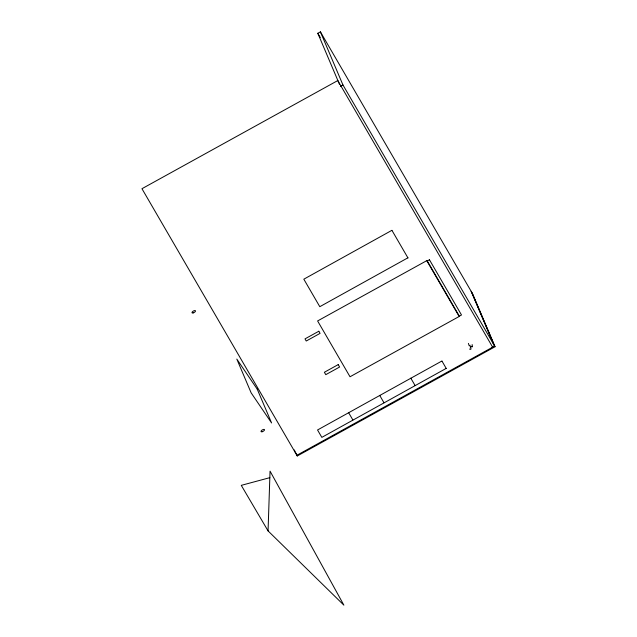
<?xml version="1.0" encoding="UTF-8"?>
<svg xmlns="http://www.w3.org/2000/svg" width="637" height="637" viewBox="0 0 637 637"><rect width="100%" height="100%" fill="white"/><g stroke="black" fill="none" stroke-linecap="round" stroke-linejoin="round"><path stroke-width="0.96" d="M268.058 530.9L270.048 471.133L343.876 605.15L268.058 530.9L241.272 485.354L269.833 477.662M472.033 346.273L471.324 346.926L470.95 346.576M470.273 345.27L469.246 345.843L468.386 343.391M339.577 84.562L317.807 33.283L320.403 31.85L472.503 293.625L495.045 346.735L297.264 455.965L141.955 188.711L337.793 80.557L492.648 347.173L296.81 455.328M340.349 86.393L342.945 84.96L320.403 31.85M407.911 257.81L319.798 306.692L303.825 279.189L391.938 230.307M446.234 368.377L321.828 437.372L317.537 429.983L441.943 360.988M491.931 347.372L494.519 345.939L471.977 292.829M469.565 349.028L470.297 349.418L471.069 348.996L470.194 346.727M471.133 346.424L472.32 346.862L472.152 344.585M317.807 33.283L320.3 37.575M342.945 84.96L495.045 346.735M392.018 230.49L407.991 257.985M442.046 361.227L446.338 368.616M471.141 291.292L493.691 344.402M415.109 385.568L410.817 378.179M383.984 402.759L379.692 395.37M352.85 419.95L348.558 412.553M296.094 453.218L297.264 455.965M294.35 449.969L295.902 453.632M426.758 260.66L317.6 320.944L350.016 376.762L459.173 316.478L426.758 260.66M429.434 259.753L427.284 260.947L459.349 316.159L461.499 314.973L429.434 259.753M318.826 331.24L304.996 338.876L306.238 341.01L320.069 333.374L318.826 331.24M338.215 364.611L324.376 372.255L325.778 374.66L339.609 367.023L338.215 364.611M257.244 389.175L236.813 359.085L251.153 392.87L271.585 422.96L257.244 389.175M262.173 431.735A1.975 0.82 -30.1 0 0 264.49 429.649A1.975 0.82 -30.1 0 0 261.616 430.421A1.975 0.82 -30.1 0 0 262.173 431.735M193.162 312.918A1.975 0.82 -30.1 0 0 195.479 310.824A1.975 0.82 -30.1 0 0 192.605 311.597A1.975 0.82 -30.1 0 0 193.162 312.918"/></g></svg>
